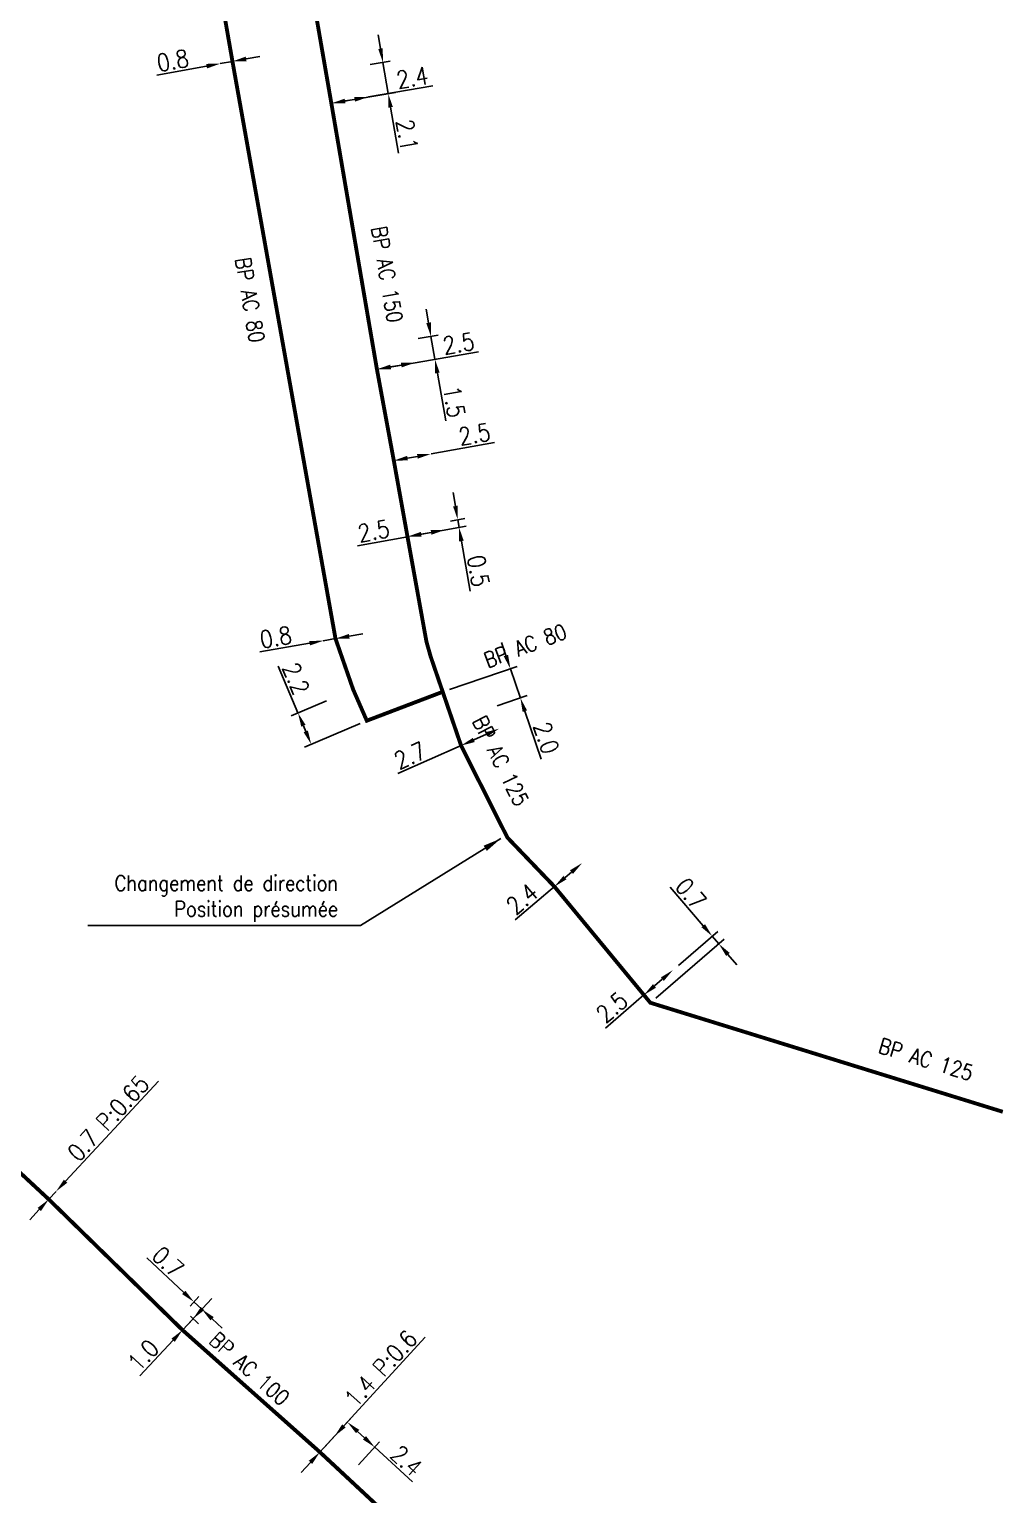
# Model space of a CAD drawing. Header units: millimetres. Extents: x 185000 to 186000, y 127990 to 129010.
# Drawn here: x 185937 to 186000.1, y 128813.1 to 128907.9 of the extents above; entities that cross this region are included whole.
import ezdxf
from ezdxf.enums import TextEntityAlignment as Align

# ---------------------------------------------------------------- set-up
doc = ezdxf.new("R2010")
doc.units = ezdxf.units.MM
doc.header["$PDMODE"] = 34
doc.linetypes.add('L_25_AP', pattern=[2000, 1000, 1000])
doc.layers.get('DEFPOINTS').update_dxf_attribs({"linetype": 'CONTINUOUS'})
doc.layers.add('L_150', color=1, linetype='CONTINUOUS')
doc.styles.get("Standard").update_dxf_attribs({"font": 'romans.shx', "width": 0.85})
doc.dimstyles.get("Standard").update_dxf_attribs({"dimtxt": 1.5, "dimasz": 1.2, "dimexe": 0.625, "dimexo": 0.625, "dimgap": 0.25, "dimtad": 1, "dimdec": 1, "dimzin": 0, "dimdsep": 46, "dimtxsty": 'Standard', "dimcen": -0.5, "dimadec": 0, "dimazin": 0, "dimtfac": 1, "dimtdec": 1, "dimtmove": 0, "dimatfit": 3, "dimfxl": 0, "dimtolj": 1, "dimtzin": 0, "dimarcsym": 0})

# ---------------------------------------------------------------- blocks, each defined once
blk = doc.blocks.new('*D725')
at = {"layer": 'DEFPOINTS', "color": 0, "linetype": 'Continuous', "transparency": 16777216}
for p in [(185955.816, 128815.817), (185959.364, 128816.136), (185957.994, 128814.642)]:
    blk.add_point(p, dxfattribs=at)
at = {"layer": 'L_150', "color": 0, "linetype": 'Continuous', "lineweight": -2, "transparency": 16777216}
for p, q in [((185956.132, 128816.163), (185957.911, 128818.103)), ((185958.258, 128817.149), (185958.7, 128816.744)), ((185958.311, 128814.987), (185959.68, 128816.481)), ((185959.364, 128816.136), (185961.814, 128813.889))]:
    blk.add_line(p, q, dxfattribs=at)
at = {"layer": 'L_150', "color": 0, "linetype": 'Continuous', "transparency": 16777216}
for points in [[(185958.359, 128817.26), (185958.157, 128817.039), (185957.594, 128817.758)], [(185958.802, 128816.854), (185958.599, 128816.633), (185959.364, 128816.136)]]:
    blk.add_solid(points, dxfattribs=at)
at = {"layer": 'L_150', "color": 0, "linetype": 'Continuous', "transparency": 16777216, "insert": (185961.427, 128815.261), "char_height": 1.125, "attachment_point": 5, "rotation": 317.48635}
blk.add_mtext('\\A1;2.4', dxfattribs=at)
blk = doc.blocks.new('*D726')
at = {"layer": 'DEFPOINTS', "color": 0, "linetype": 'Continuous', "transparency": 16777216}
for p in [(185956.762, 128816.849), (185956.762, 128816.849), (185955.816, 128815.817)]:
    blk.add_point(p, dxfattribs=at)
at = {"layer": 'L_150', "color": 0, "linetype": 'Continuous', "lineweight": -2, "transparency": 16777216}
for p, q in [((185957.37, 128817.513), (185962.632, 128823.252)), ((185955.816, 128815.817), (185956.762, 128816.849)), ((185955.207, 128815.154), (185954.599, 128814.49))]:
    blk.add_line(p, q, dxfattribs=at)
at = {"layer": 'L_150', "color": 0, "linetype": 'Continuous', "transparency": 16777216}
for points in [[(185957.259, 128817.614), (185957.48, 128817.411), (185956.762, 128816.849)], [(185955.097, 128815.255), (185955.318, 128815.052), (185955.816, 128815.817)]]:
    blk.add_solid(points, dxfattribs=at)
at = {"layer": 'L_150', "color": 0, "linetype": 'Continuous', "transparency": 16777216, "insert": (185959.752, 128821.221), "char_height": 1.125, "attachment_point": 5, "rotation": 47.48635}
blk.add_mtext('\\A1;1.4 P:0.6', dxfattribs=at)
blk = doc.blocks.new('*D730')
at = {"layer": 'DEFPOINTS', "color": 0, "linetype": 'Continuous', "transparency": 16777216}
for p in [(185947.097, 128824.921), (185947.668, 128825.535), (185946.928, 128823.712)]:
    blk.add_point(p, dxfattribs=at)
at = {"layer": 'L_150', "color": 0, "linetype": 'Continuous', "lineweight": -2, "transparency": 16777216}
for p, q in [((185947.009, 128826.148), (185944.608, 128828.381)), ((185947.416, 128825.264), (185947.987, 128825.879)), ((185947.248, 128824.055), (185948.5, 128825.402)), ((185948.181, 128825.059), (185947.668, 128825.535)), ((185948.84, 128824.446), (185949.499, 128823.833))]:
    blk.add_line(p, q, dxfattribs=at)
at = {"layer": 'L_150', "color": 0, "linetype": 'Continuous', "transparency": 16777216}
for points in [[(185947.111, 128826.258), (185946.907, 128826.038), (185947.668, 128825.535)], [(185948.942, 128824.556), (185948.738, 128824.336), (185948.181, 128825.059)]]:
    blk.add_solid(points, dxfattribs=at)
at = {"layer": 'L_150', "color": 0, "linetype": 'Continuous', "transparency": 16777216, "insert": (185945.99, 128828.12), "char_height": 1.125, "attachment_point": 5, "rotation": 317.07562}
blk.add_mtext('\\A1;0.7', dxfattribs=at)
blk = doc.blocks.new('*D731')
at = {"layer": 'DEFPOINTS', "color": 0, "linetype": 'Continuous', "transparency": 16777216}
for p in [(185947.097, 128824.921), (185947.609, 128824.444), (185946.928, 128823.712)]:
    blk.add_point(p, dxfattribs=at)
at = {"layer": 'L_150', "color": 0, "linetype": 'Continuous', "lineweight": -2, "transparency": 16777216}
for p, q in [((185948.222, 128825.104), (185948.835, 128825.763)), ((185947.609, 128824.444), (185946.928, 128823.712)), ((185947.44, 128824.602), (185947.953, 128824.125)), ((185946.316, 128823.053), (185944.176, 128820.752))]:
    blk.add_line(p, q, dxfattribs=at)
at = {"layer": 'L_150', "color": 0, "linetype": 'Continuous', "transparency": 16777216}
for points in [[(185948.113, 128825.206), (185948.332, 128825.001), (185947.609, 128824.444)], [(185946.206, 128823.155), (185946.425, 128822.951), (185946.928, 128823.712)]]:
    blk.add_solid(points, dxfattribs=at)
at = {"layer": 'L_150', "color": 0, "linetype": 'Continuous', "transparency": 16777216, "insert": (185944.39, 128822.084), "char_height": 1.125, "attachment_point": 5, "rotation": 47.07562}
blk.add_mtext('\\A1;1.0', dxfattribs=at)
blk = doc.blocks.new('*D732')
at = {"layer": 'DEFPOINTS', "color": 0, "linetype": 'Continuous', "transparency": 16777216}
for p in [(185938.749, 128832.685), (185938.749, 128832.685), (185938.272, 128832.172)]:
    blk.add_point(p, dxfattribs=at)
at = {"layer": 'L_150', "color": 0, "linetype": 'Continuous', "lineweight": -2, "transparency": 16777216}
for p, q in [((185939.362, 128833.344), (185945.378, 128839.813)), ((185938.272, 128832.172), (185938.749, 128832.685)), ((185937.66, 128831.513), (185937.047, 128830.854))]:
    blk.add_line(p, q, dxfattribs=at)
at = {"layer": 'L_150', "color": 0, "linetype": 'Continuous', "transparency": 16777216}
for points in [[(185939.252, 128833.446), (185939.472, 128833.242), (185938.749, 128832.685)], [(185937.55, 128831.616), (185937.769, 128831.411), (185938.272, 128832.172)]]:
    blk.add_solid(points, dxfattribs=at)
at = {"layer": 'L_150', "color": 0, "linetype": 'Continuous', "transparency": 16777216, "insert": (185942.128, 128837.419), "char_height": 1.125, "attachment_point": 5, "rotation": 47.07562}
blk.add_mtext('\\A1;0.7 P:0.65', dxfattribs=at)
blk = doc.blocks.new('*D1964')
at = {"layer": 'DEFPOINTS', "color": 0, "linetype": 'Continuous', "transparency": 16777216}
for p in [(185958.606, 128905.511), (185959.891, 128905.731), (185956.558, 128903.079)]:
    blk.add_point(p, dxfattribs=at)
at = {"layer": 'L_150', "color": 0, "linetype": 'Continuous', "lineweight": -2, "transparency": 16777216}
for p, q in [((185959.739, 128906.618), (185959.587, 128907.505)), ((185959.068, 128905.59), (185960.353, 128905.81)), ((185959.891, 128905.731), (185960.237, 128903.71)), ((185957.02, 128903.159), (185960.699, 128903.79)), ((185960.39, 128902.823), (185960.897, 128899.861))]:
    blk.add_line(p, q, dxfattribs=at)
at = {"layer": 'L_150', "color": 0, "linetype": 'Continuous', "transparency": 16777216}
for points in [[(185959.887, 128906.643), (185959.591, 128906.593), (185959.891, 128905.731)], [(185960.537, 128902.849), (185960.242, 128902.798), (185960.237, 128903.71)]]:
    blk.add_solid(points, dxfattribs=at)
at = {"layer": 'L_150', "color": 0, "linetype": 'Continuous', "transparency": 16777216, "insert": (185961.459, 128901.026), "char_height": 1.125, "attachment_point": 5, "rotation": 279.73012}
blk.add_mtext('\\A1;2.1', dxfattribs=at)
blk = doc.blocks.new('*D1965')
at = {"layer": 'DEFPOINTS', "color": 0, "linetype": 'Continuous', "transparency": 16777216}
for p in [(185956.558, 128903.079), (185958.953, 128903.49), (185958.953, 128903.49)]:
    blk.add_point(p, dxfattribs=at)
at = {"layer": 'L_150', "color": 0, "linetype": 'Continuous', "lineweight": -2, "transparency": 16777216}
for p, q in [((185958.953, 128903.49), (185963.116, 128904.204)), ((185957.445, 128903.232), (185958.066, 128903.338))]:
    blk.add_line(p, q, dxfattribs=at)
at = {"layer": 'L_150', "color": 0, "linetype": 'Continuous', "transparency": 16777216}
for points in [[(185957.419, 128903.379), (185957.47, 128903.084), (185956.558, 128903.079)], [(185958.04, 128903.486), (185958.091, 128903.19), (185958.953, 128903.49)]]:
    blk.add_solid(points, dxfattribs=at)
at = {"layer": 'L_150', "color": 0, "linetype": 'Continuous', "transparency": 16777216, "insert": (185961.795, 128904.738), "char_height": 1.125, "attachment_point": 5, "rotation": 9.73012}
blk.add_mtext('\\A1;2.4', dxfattribs=at)
blk = doc.blocks.new('*D1966')
at = {"layer": 'DEFPOINTS', "color": 0, "linetype": 'Continuous', "transparency": 16777216}
for p in [(185961.712, 128887.775), (185963.003, 128887.997), (185959.506, 128885.874)]:
    blk.add_point(p, dxfattribs=at)
at = {"layer": 'L_150', "color": 0, "linetype": 'Continuous', "lineweight": -2, "transparency": 16777216}
for p, q in [((185962.848, 128888.883), (185962.692, 128889.77)), ((185962.174, 128887.854), (185963.465, 128888.076)), ((185963.003, 128887.997), (185963.261, 128886.519)), ((185959.968, 128885.953), (185963.723, 128886.598)), ((185963.416, 128885.632), (185963.958, 128882.538))]:
    blk.add_line(p, q, dxfattribs=at)
at = {"layer": 'L_150', "color": 0, "linetype": 'Continuous', "transparency": 16777216}
for points in [[(185962.995, 128888.909), (185962.7, 128888.857), (185963.003, 128887.997)], [(185963.564, 128885.658), (185963.269, 128885.607), (185963.261, 128886.519)]]:
    blk.add_solid(points, dxfattribs=at)
at = {"layer": 'L_150', "color": 0, "linetype": 'Continuous', "transparency": 16777216, "insert": (185964.503, 128883.771), "char_height": 1.125, "attachment_point": 5, "rotation": 279.92559}
blk.add_mtext('\\A1;1.5', dxfattribs=at)
blk = doc.blocks.new('*D1967')
at = {"layer": 'DEFPOINTS', "color": 0, "linetype": 'Continuous', "transparency": 16777216}
for p in [(185959.506, 128885.874), (185961.97, 128886.297), (185961.97, 128886.297)]:
    blk.add_point(p, dxfattribs=at)
at = {"layer": 'L_150', "color": 0, "linetype": 'Continuous', "lineweight": -2, "transparency": 16777216}
for p, q in [((185961.97, 128886.297), (185966.089, 128887.005)), ((185960.393, 128886.026), (185961.083, 128886.145))]:
    blk.add_line(p, q, dxfattribs=at)
at = {"layer": 'L_150', "color": 0, "linetype": 'Continuous', "transparency": 16777216}
for points in [[(185960.368, 128886.174), (185960.419, 128885.879), (185959.506, 128885.874)], [(185961.058, 128886.293), (185961.109, 128885.997), (185961.97, 128886.297)]]:
    blk.add_solid(points, dxfattribs=at)
at = {"layer": 'L_150', "color": 0, "linetype": 'Continuous', "transparency": 16777216, "insert": (185964.789, 128887.542), "char_height": 1.125, "attachment_point": 5, "rotation": 9.7467}
blk.add_mtext('\\A1;2.5', dxfattribs=at)
blk = doc.blocks.new('*D1968')
at = {"layer": 'DEFPOINTS', "color": 0, "linetype": 'Continuous', "transparency": 16777216}
for p in [(185964.735, 128876.138), (185963.81, 128875.971), (185961.484, 128875.043)]:
    blk.add_point(p, dxfattribs=at)
at = {"layer": 'L_150', "color": 0, "linetype": 'Continuous', "lineweight": -2, "transparency": 16777216}
for p, q in [((185964.582, 128877.025), (185964.429, 128877.912)), ((185964.271, 128876.055), (185965.197, 128876.222)), ((185964.735, 128876.138), (185964.82, 128875.646)), ((185961.945, 128875.126), (185965.282, 128875.729)), ((185964.973, 128874.759), (185965.53, 128871.528))]:
    blk.add_line(p, q, dxfattribs=at)
at = {"layer": 'L_150', "color": 0, "linetype": 'Continuous', "transparency": 16777216}
for points in [[(185964.73, 128877.051), (185964.435, 128877), (185964.735, 128876.138)], [(185965.121, 128874.784), (185964.825, 128874.733), (185964.82, 128875.646)]]:
    blk.add_solid(points, dxfattribs=at)
at = {"layer": 'L_150', "color": 0, "linetype": 'Continuous', "transparency": 16777216, "insert": (185966.067, 128872.827), "char_height": 1.125, "attachment_point": 5, "rotation": 279.78229}
blk.add_mtext('\\A1;0.5', dxfattribs=at)
blk = doc.blocks.new('*D1969')
at = {"layer": 'DEFPOINTS', "color": 0, "linetype": 'Continuous', "transparency": 16777216}
for p in [(185963.895, 128875.478), (185963.895, 128875.478), (185961.484, 128875.043)]:
    blk.add_point(p, dxfattribs=at)
at = {"layer": 'L_150', "color": 0, "linetype": 'Continuous', "lineweight": -2, "transparency": 16777216}
for p, q in [((185963.009, 128875.319), (185962.37, 128875.203)), ((185961.484, 128875.043), (185958.257, 128874.46))]:
    blk.add_line(p, q, dxfattribs=at)
at = {"layer": 'L_150', "color": 0, "linetype": 'Continuous', "transparency": 16777216}
for points in [[(185962.343, 128875.351), (185962.396, 128875.055), (185961.484, 128875.043)], [(185962.983, 128875.466), (185963.036, 128875.171), (185963.895, 128875.478)]]:
    blk.add_solid(points, dxfattribs=at)
at = {"layer": 'L_150', "color": 0, "linetype": 'Continuous', "transparency": 16777216, "insert": (185959.295, 128875.41), "char_height": 1.125, "attachment_point": 5, "rotation": 10.23756}
blk.add_mtext('\\A1;2.5', dxfattribs=at)
blk = doc.blocks.new('*D1970')
at = {"layer": 'DEFPOINTS', "color": 0, "linetype": 'Continuous', "transparency": 16777216}
for p in [(185960.599, 128879.964), (185963.01, 128880.399), (185963.01, 128880.399)]:
    blk.add_point(p, dxfattribs=at)
at = {"layer": 'L_150', "color": 0, "linetype": 'Continuous', "lineweight": -2, "transparency": 16777216}
for p, q in [((185963.01, 128880.399), (185967.122, 128881.142)), ((185961.485, 128880.124), (185962.124, 128880.239))]:
    blk.add_line(p, q, dxfattribs=at)
at = {"layer": 'L_150', "color": 0, "linetype": 'Continuous', "transparency": 16777216}
for points in [[(185961.458, 128880.272), (185961.511, 128879.976), (185960.599, 128879.964)], [(185962.098, 128880.387), (185962.151, 128880.092), (185963.01, 128880.399)]]:
    blk.add_solid(points, dxfattribs=at)
at = {"layer": 'L_150', "color": 0, "linetype": 'Continuous', "transparency": 16777216, "insert": (185965.819, 128881.669), "char_height": 1.125, "attachment_point": 5, "rotation": 10.23756}
blk.add_mtext('\\A1;2.5', dxfattribs=at)
blk = doc.blocks.new('*D1971')
at = {"layer": 'DEFPOINTS', "color": 0, "linetype": 'Continuous', "transparency": 16777216}
for p in [(185967.419, 128862.621), (185967.419, 128862.621), (185964.952, 128861.526)]:
    blk.add_point(p, dxfattribs=at)
at = {"layer": 'L_150', "color": 0, "linetype": 'Continuous', "lineweight": -2, "transparency": 16777216}
for p, q in [((185966.597, 128862.256), (185965.774, 128861.891)), ((185964.952, 128861.526), (185960.868, 128859.713))]:
    blk.add_line(p, q, dxfattribs=at)
at = {"layer": 'L_150', "color": 0, "linetype": 'Continuous', "transparency": 16777216}
for points in [[(185965.713, 128862.028), (185965.835, 128861.754), (185964.952, 128861.526)], [(185966.536, 128862.393), (185966.658, 128862.119), (185967.419, 128862.621)]]:
    blk.add_solid(points, dxfattribs=at)
at = {"layer": 'L_150', "color": 0, "linetype": 'Continuous', "transparency": 16777216, "insert": (185961.651, 128860.881), "char_height": 1.125, "attachment_point": 5, "rotation": 23.94234}
blk.add_mtext('\\A1;2.7', dxfattribs=at)
blk = doc.blocks.new('*D1972')
at = {"layer": 'DEFPOINTS', "color": 0, "linetype": 'Continuous', "transparency": 16777216}
for p in [(185972.781, 128853.926), (185972.781, 128853.926), (185970.991, 128852.405)]:
    blk.add_point(p, dxfattribs=at)
at = {"layer": 'L_150', "color": 0, "linetype": 'Continuous', "lineweight": -2, "transparency": 16777216}
for p, q in [((185972.095, 128853.344), (185971.676, 128852.987)), ((185970.991, 128852.405), (185968.458, 128850.252))]:
    blk.add_line(p, q, dxfattribs=at)
at = {"layer": 'L_150', "color": 0, "linetype": 'Continuous', "transparency": 16777216}
for points in [[(185971.998, 128853.458), (185972.193, 128853.229), (185972.781, 128853.926)], [(185971.579, 128853.102), (185971.773, 128852.873), (185970.991, 128852.405)]]:
    blk.add_solid(points, dxfattribs=at)
at = {"layer": 'L_150', "color": 0, "linetype": 'Continuous', "transparency": 16777216, "insert": (185968.896, 128851.608), "char_height": 1.125, "attachment_point": 5, "rotation": 40.3603}
blk.add_mtext('\\A1;2.4', dxfattribs=at)
blk = doc.blocks.new('*D1973')
at = {"layer": 'DEFPOINTS', "color": 0, "linetype": 'Continuous', "transparency": 16777216}
for p in [(185978.655, 128847.001), (185978.655, 128847.001), (185976.782, 128845.391)]:
    blk.add_point(p, dxfattribs=at)
at = {"layer": 'L_150', "color": 0, "linetype": 'Continuous', "lineweight": -2, "transparency": 16777216}
for p, q in [((185977.972, 128846.414), (185977.464, 128845.978)), ((185976.782, 128845.391), (185974.296, 128843.254))]:
    blk.add_line(p, q, dxfattribs=at)
at = {"layer": 'L_150', "color": 0, "linetype": 'Continuous', "transparency": 16777216}
for points in [[(185977.875, 128846.528), (185978.07, 128846.301), (185978.655, 128847.001)], [(185977.367, 128846.091), (185977.562, 128845.864), (185976.782, 128845.391)]]:
    blk.add_solid(points, dxfattribs=at)
at = {"layer": 'L_150', "color": 0, "linetype": 'Continuous', "transparency": 16777216, "insert": (185974.709, 128844.598), "char_height": 1.125, "attachment_point": 5, "rotation": 40.68313}
blk.add_mtext('\\A1;2.5', dxfattribs=at)
blk = doc.blocks.new('*D1974')
at = {"layer": 'DEFPOINTS', "color": 0, "linetype": 'Continuous', "transparency": 16777216}
for p in [(185981.204, 128849.193), (185978.655, 128847.001), (185977.196, 128844.89)]:
    blk.add_point(p, dxfattribs=at)
at = {"layer": 'L_150', "color": 0, "linetype": 'Continuous', "lineweight": -2, "transparency": 16777216}
for p, q in [((185980.618, 128849.875), (185978.481, 128852.361)), ((185977.551, 128845.195), (185981.984, 128849.005)), ((185979.01, 128847.307), (185981.56, 128849.498)), ((185981.628, 128848.7), (185981.204, 128849.193)), ((185982.215, 128848.017), (185982.802, 128847.335))]:
    blk.add_line(p, q, dxfattribs=at)
at = {"layer": 'L_150', "color": 0, "linetype": 'Continuous', "transparency": 16777216}
for points in [[(185980.732, 128849.973), (185980.504, 128849.777), (185981.204, 128849.193)], [(185982.329, 128848.115), (185982.101, 128847.92), (185981.628, 128848.7)]]:
    blk.add_solid(points, dxfattribs=at)
at = {"layer": 'L_150', "color": 0, "linetype": 'Continuous', "transparency": 16777216, "insert": (185979.825, 128851.949), "char_height": 1.125, "attachment_point": 5, "rotation": 310.68313}
blk.add_mtext('\\A1;0.7', dxfattribs=at)
blk = doc.blocks.new('*D1981')
at = {"layer": 'DEFPOINTS', "color": 0, "linetype": 'Continuous', "transparency": 16777216}
for p in [(185949.372, 128905.647), (185949.372, 128905.647), (185950.159, 128905.791)]:
    blk.add_point(p, dxfattribs=at)
at = {"layer": 'L_150', "color": 0, "linetype": 'Continuous', "lineweight": -2, "transparency": 16777216}
for p, q in [((185948.487, 128905.485), (185945.262, 128904.895)), ((185950.159, 128905.791), (185949.372, 128905.647)), ((185951.044, 128905.953), (185951.93, 128906.115))]:
    blk.add_line(p, q, dxfattribs=at)
at = {"layer": 'L_150', "color": 0, "linetype": 'Continuous', "transparency": 16777216}
for points in [[(185948.46, 128905.633), (185948.514, 128905.338), (185949.372, 128905.647)], [(185951.017, 128906.101), (185951.071, 128905.806), (185950.159, 128905.791)]]:
    blk.add_solid(points, dxfattribs=at)
at = {"layer": 'L_150', "color": 0, "linetype": 'Continuous', "transparency": 16777216, "insert": (185946.297, 128905.847), "char_height": 1.125, "attachment_point": 5, "rotation": 10.36857}
blk.add_mtext('\\A1;0.8', dxfattribs=at)
blk = doc.blocks.new('*D1982')
at = {"layer": 'DEFPOINTS', "color": 0, "linetype": 'Continuous', "transparency": 16777216}
for p in [(185956.038, 128868.308), (185956.038, 128868.308), (185956.826, 128868.445)]:
    blk.add_point(p, dxfattribs=at)
at = {"layer": 'L_150', "color": 0, "linetype": 'Continuous', "lineweight": -2, "transparency": 16777216}
for p, q in [((185957.713, 128868.599), (185958.599, 128868.753)), ((185955.151, 128868.154), (185951.921, 128867.592)), ((185956.826, 128868.445), (185956.038, 128868.308))]:
    blk.add_line(p, q, dxfattribs=at)
at = {"layer": 'L_150', "color": 0, "linetype": 'Continuous', "transparency": 16777216}
for points in [[(185957.687, 128868.747), (185957.738, 128868.451), (185956.826, 128868.445)], [(185955.125, 128868.301), (185955.177, 128868.006), (185956.038, 128868.308)]]:
    blk.add_solid(points, dxfattribs=at)
at = {"layer": 'L_150', "color": 0, "linetype": 'Continuous', "transparency": 16777216, "insert": (185952.964, 128868.535), "char_height": 1.125, "attachment_point": 5, "rotation": 9.85842}
blk.add_mtext('\\A1;0.8', dxfattribs=at)
blk = doc.blocks.new('*D1983')
at = {"layer": 'DEFPOINTS', "color": 0, "linetype": 'Continuous', "transparency": 16777216}
for p in [(185956.681, 128864.607), (185954.397, 128863.641), (185958.852, 128863.137)]:
    blk.add_point(p, dxfattribs=at)
at = {"layer": 'L_150', "color": 0, "linetype": 'Continuous', "lineweight": -2, "transparency": 16777216}
for p, q in [((185954.397, 128863.641), (185953.119, 128866.66)), ((185956.249, 128864.425), (185953.965, 128863.458)), ((185958.42, 128862.955), (185954.823, 128861.432)), ((185954.904, 128862.444), (185954.748, 128862.812))]:
    blk.add_line(p, q, dxfattribs=at)
at = {"layer": 'L_150', "color": 0, "linetype": 'Continuous', "transparency": 16777216}
for points in [[(185954.886, 128862.87), (185954.61, 128862.754), (185954.397, 128863.641)], [(185955.042, 128862.502), (185954.765, 128862.385), (185955.254, 128861.615)]]:
    blk.add_solid(points, dxfattribs=at)
at = {"layer": 'L_150', "color": 0, "linetype": 'Continuous', "transparency": 16777216, "insert": (185954.273, 128865.857), "char_height": 1.125, "attachment_point": 5, "rotation": 292.93852}
blk.add_mtext('\\A1;2.2', dxfattribs=at)
blk = doc.blocks.new('*D1984')
at = {"layer": 'DEFPOINTS', "color": 0, "linetype": 'Continuous', "transparency": 16777216}
for p in [(185963.763, 128865.006), (185966.834, 128863.94), (185968.788, 128864.606)]:
    blk.add_point(p, dxfattribs=at)
at = {"layer": 'L_150', "color": 0, "linetype": 'Continuous', "lineweight": -2, "transparency": 16777216}
for p, q in [((185967.852, 128867.351), (185967.562, 128868.203)), ((185964.206, 128865.157), (185968.586, 128866.65)), ((185968.142, 128866.499), (185968.788, 128864.606)), ((185967.277, 128864.091), (185969.231, 128864.757)), ((185969.078, 128863.754), (185970.136, 128860.651))]:
    blk.add_line(p, q, dxfattribs=at)
at = {"layer": 'L_150', "color": 0, "linetype": 'Continuous', "transparency": 16777216}
for points in [[(185967.994, 128867.399), (185967.71, 128867.303), (185968.142, 128866.499)], [(185969.22, 128863.803), (185968.936, 128863.706), (185968.788, 128864.606)]]:
    blk.add_solid(points, dxfattribs=at)
at = {"layer": 'L_150', "color": 0, "linetype": 'Continuous', "transparency": 16777216, "insert": (185970.462, 128862.019), "char_height": 1.125, "attachment_point": 5, "rotation": 288.82637}
blk.add_mtext('\\A1;2.0', dxfattribs=at)

msp = doc.modelspace()

# ---------------------------------------------------------------- linework, layer by layer
at = {"layer": 'L_150', "linetype": 'L_25_AP', "ltscale": 0.5, "const_width": 0.25, "flags": 128}
for points in [[(185953.834, 129000), (185953.596, 128999.679), (185953.596, 128999.679), (185951.401, 128995.096), (185949.845, 128991.01), (185947.19, 128983.411), (185947.19, 128983.411), (185944.893, 128976.68), (185941.692, 128965.905), (185940.605, 128961.051), (185940.547, 128960.573), (185940.512, 128955.295), (185940.823, 128954.137), (185940.823, 128954.137), (185943.951, 128942.496), (185943.951, 128942.496), (185948.393, 128931.295), (185951.131, 128924.464), (185952.332, 128921.468), (185954.623, 128914.239), (185956.558, 128903.079), (185959.506, 128885.874), (185960.599, 128879.964), (185961.484, 128875.043), (185962.71, 128868.253), (185962.982, 128867.291), (185963.763, 128865.006), (185964.952, 128861.526), (185964.952, 128861.526), (185967.948, 128855.577), (185970.991, 128852.405), (185970.991, 128852.405), (185976.782, 128845.391), (185977.196, 128844.89), (186000, 128837.835)], [(185951.131, 128924.464), (185946.089, 128923.038), (185945.642, 128922.899), (185946.345, 128921.025), (185946.345, 128921.025), (185948.504, 128915.267), (185950.159, 128905.791), (185956.826, 128868.445), (185957.97, 128865.153), (185958.852, 128863.137), (185963.763, 128865.006)]]:
    msp.add_lwpolyline(points, dxfattribs=at)
at = {"layer": 'L_150', "linetype": 'L_25_AP', "const_width": 0.25, "flags": 128}
msp.add_lwpolyline([(185953.825, 128756.4), (185954.42, 128758.367), (185957.559, 128768.746), (185957.559, 128768.746), (185961.309, 128780.028), (185961.309, 128780.028), (185964.67, 128791.547), (185965.342, 128793.851), (185966.061, 128806.449), (185964.503, 128807.725), (185955.816, 128815.817), (185946.928, 128823.712), (185938.272, 128832.172), (185938.272, 128832.172), (185933.659, 128836.463), (185933.659, 128836.463), (185933.632, 128836.489), (185933.279, 128836.476), (185932.914, 128836.082), (185928.518, 128831.321), (185928.164, 128831.306), (185927.447, 128831.958), (185926.751, 128832.591), (185924.671, 128834.486), (185916.212, 128842.344), (185907.534, 128850.063), (185900.109, 128857.532), (185896.646, 128863.905), (185892.744, 128875.16), (185889.089, 128886.482), (185885.721, 128897.895), (185881.759, 128909.119), (185879.087, 128917.728), (185878.926, 128917.818), (185875.485, 128918.381), (185872.659, 128918.843), (185871.931, 128918.611), (185871.386, 128917.986), (185870.99, 128917.532), (185864.046, 128908.797), (185864.046, 128908.797), (185856.528, 128899.522), (185849.365, 128890.122), (185846.37, 128885.566), (185846.37, 128885.566), (185840.437, 128875.575), (185834.793, 128865.469), (185831.871, 128860.28), (185828.908, 128855.02), (185823.166, 128844.63), (185823.166, 128844.63), (185811.556, 128824.735), (185805.201, 128813.502), (185802.687, 128809.643), (185801.11, 128807.2)], dxfattribs=at)

# ---------------------------------------------------------------- texts
at = {"layer": 'L_150', "linetype": 'Continuous', "width": 0.85}
for s, rotation, p in [('BP AC 150', 279.72507, (185960.16, 128892.012)), ('BP AC 80', 279.72507, (185951.293, 128890.361)), ('BP AC 80', 20.83164, (185969.106, 128867.984)), ('BP AC 125', 296.73619, (185967.512, 128860.533)), ('BP AC 125', 342.81122, (185995.037, 128841.231)), ('BP AC 100', 318.38311, (185951.26, 128821.211))]:
    msp.add_text(s, height=1, rotation=rotation, dxfattribs=at).set_placement(p, align=Align.MIDDLE)
at = {"layer": 'L_150', "linetype": 'Continuous', "insert": (185956.993, 128851.629), "char_height": 1, "attachment_point": 6}
msp.add_mtext('Changement de direction\\PPosition présumée', dxfattribs=at)

# ---------------------------------------------------------------- dimensions: what is measured, and where the dimension line sits
at = {"layer": 'L_150', "linetype": 'Continuous'}
for base, p1, p2, angle, override, picture, middle in [((185959.891, 128905.7309), (185956.5576, 128903.0794), (185958.6062, 128905.5106), 279.73012, {"dimscale": 0.75, "dimatfit": 0}, '*D1964', (185960.7196, 128900.8988)), ((185949.372, 128905.647), (185950.159, 128905.791), (185949.372, 128905.647), 10.36857, {"dimscale": 0.75, "dimlfac": 1, "dimlunit": 2, "dimatfit": 0}, '*D1981', (185946.432, 128905.109)), ((185958.953, 128903.49), (185956.558, 128903.079), (185958.953, 128903.49), 189.73012, {"dimscale": 0.75}, '*D1965', (185961.921, 128903.999)), ((185963.003, 128887.997), (185959.506, 128885.874), (185961.712, 128887.775), 279.92559, {"dimscale": 0.75, "dimatfit": 0}, '*D1966', (185963.765, 128883.642)), ((185961.97, 128886.297), (185959.506, 128885.874), (185961.97, 128886.297), 189.7467, {"dimscale": 0.75}, '*D1967', (185964.916, 128886.803)), ((185963.01, 128880.399), (185960.599, 128879.964), (185963.01, 128880.399), 190.23756, {"dimscale": 0.75}, '*D1970', (185965.952, 128880.931)), ((185964.735, 128876.138), (185961.484, 128875.043), (185963.81, 128875.971), 279.78229, {"dimscale": 0.75, "dimatfit": 0}, '*D1968', (185965.328, 128872.7)), ((185963.8949, 128875.4785), (185961.4839, 128875.043), (185963.8949, 128875.4785), 190.23756, {"dimscale": 0.75}, '*D1969', (185959.4278, 128874.6717)), ((185956.038, 128868.308), (185956.826, 128868.445), (185956.038, 128868.308), 9.85842, {"dimscale": 0.75, "dimlfac": 1, "dimlunit": 2, "dimatfit": 0}, '*D1982', (185953.092, 128867.796)), ((185968.788, 128864.606), (185963.763, 128865.006), (185966.834, 128863.94), 108.82637, {"dimscale": 0.75}, '*D1984', (185969.752, 128861.777)), ((185954.397, 128863.641), (185958.852, 128863.137), (185956.681, 128864.607), 292.93852, {"dimscale": 0.75}, '*D1983', (185953.583, 128865.565)), ((185967.419, 128862.621), (185964.952, 128861.526), (185967.419, 128862.621), 203.94234, {"dimscale": 0.75}, '*D1971', (185961.955, 128860.195)), ((185972.781, 128853.926), (185970.991, 128852.405), (185972.781, 128853.926), 220.3603, {"dimscale": 0.75}, '*D1972', (185969.381, 128851.037)), ((185981.20445, 128849.19275), (185977.19578, 128844.88965), (185978.6549, 128847.0011), 310.68313, {"dimscale": 0.75}, '*D1974', (185979.25581, 128851.4596)), ((185978.655, 128847.001), (185976.782, 128845.391), (185978.655, 128847.001), 220.68313, {"dimscale": 0.75}, '*D1973', (185975.197, 128844.029)), ((185947.668, 128825.535), (185946.928, 128823.712), (185947.097, 128824.921), 317.07562, {"dimscale": 0.75, "dimatfit": 0}, '*D730', (185945.479, 128827.571)), ((185947.609, 128824.444), (185946.928, 128823.712), (185947.097, 128824.921), 227.07562, {"dimscale": 0.75, "dimatfit": 0}, '*D731', (185944.939, 128821.573)), ((185959.364, 128816.136), (185955.816, 128815.817), (185957.994, 128814.642), 137.48635, {"dimscale": 0.75}, '*D725', (185960.92, 128814.708))]:
    dim = msp.add_linear_dim(base=base, p1=p1, p2=p2, angle=angle, dimstyle='Standard', override=override, dxfattribs=at)
    dim.commit()
    dim.dimension.update_dxf_attribs({"geometry": picture, "text_midpoint": middle, "dimtype": 160})
for base, p1, p2, angle, text, picture, middle in [((185938.749, 128832.685), (185938.272, 128832.172), (185938.749, 128832.685), 227.07562, '<> P:0.65', '*D732', (185942.677, 128836.908)), ((185956.762, 128816.849), (185955.816, 128815.817), (185956.762, 128816.849), 227.48635, '<> P:0.6', '*D726', (185960.305, 128820.714))]:
    dim = msp.add_linear_dim(base=base, p1=p1, p2=p2, angle=angle, text=text, dimstyle='Standard', override={"dimscale": 0.75, "dimlfac": 1, "dimlunit": 2, "dimatfit": 0}, dxfattribs=at)
    dim.commit()
    dim.dimension.update_dxf_attribs({"geometry": picture, "text_midpoint": middle, "dimtype": 160})

# ---------------------------------------------------------------- leaders
at = {"layer": 'L_150', "linetype": 'Continuous', "annotation_type": 0, "has_hookline": 1, "hookline_direction": 1, "text_width": 16.19}
msp.add_leader([(185967.532, 128855.516), (185958.443, 128849.879), (185957.243, 128849.879)], dimstyle='Standard', dxfattribs=at)

doc.saveas('drawing.dxf')
